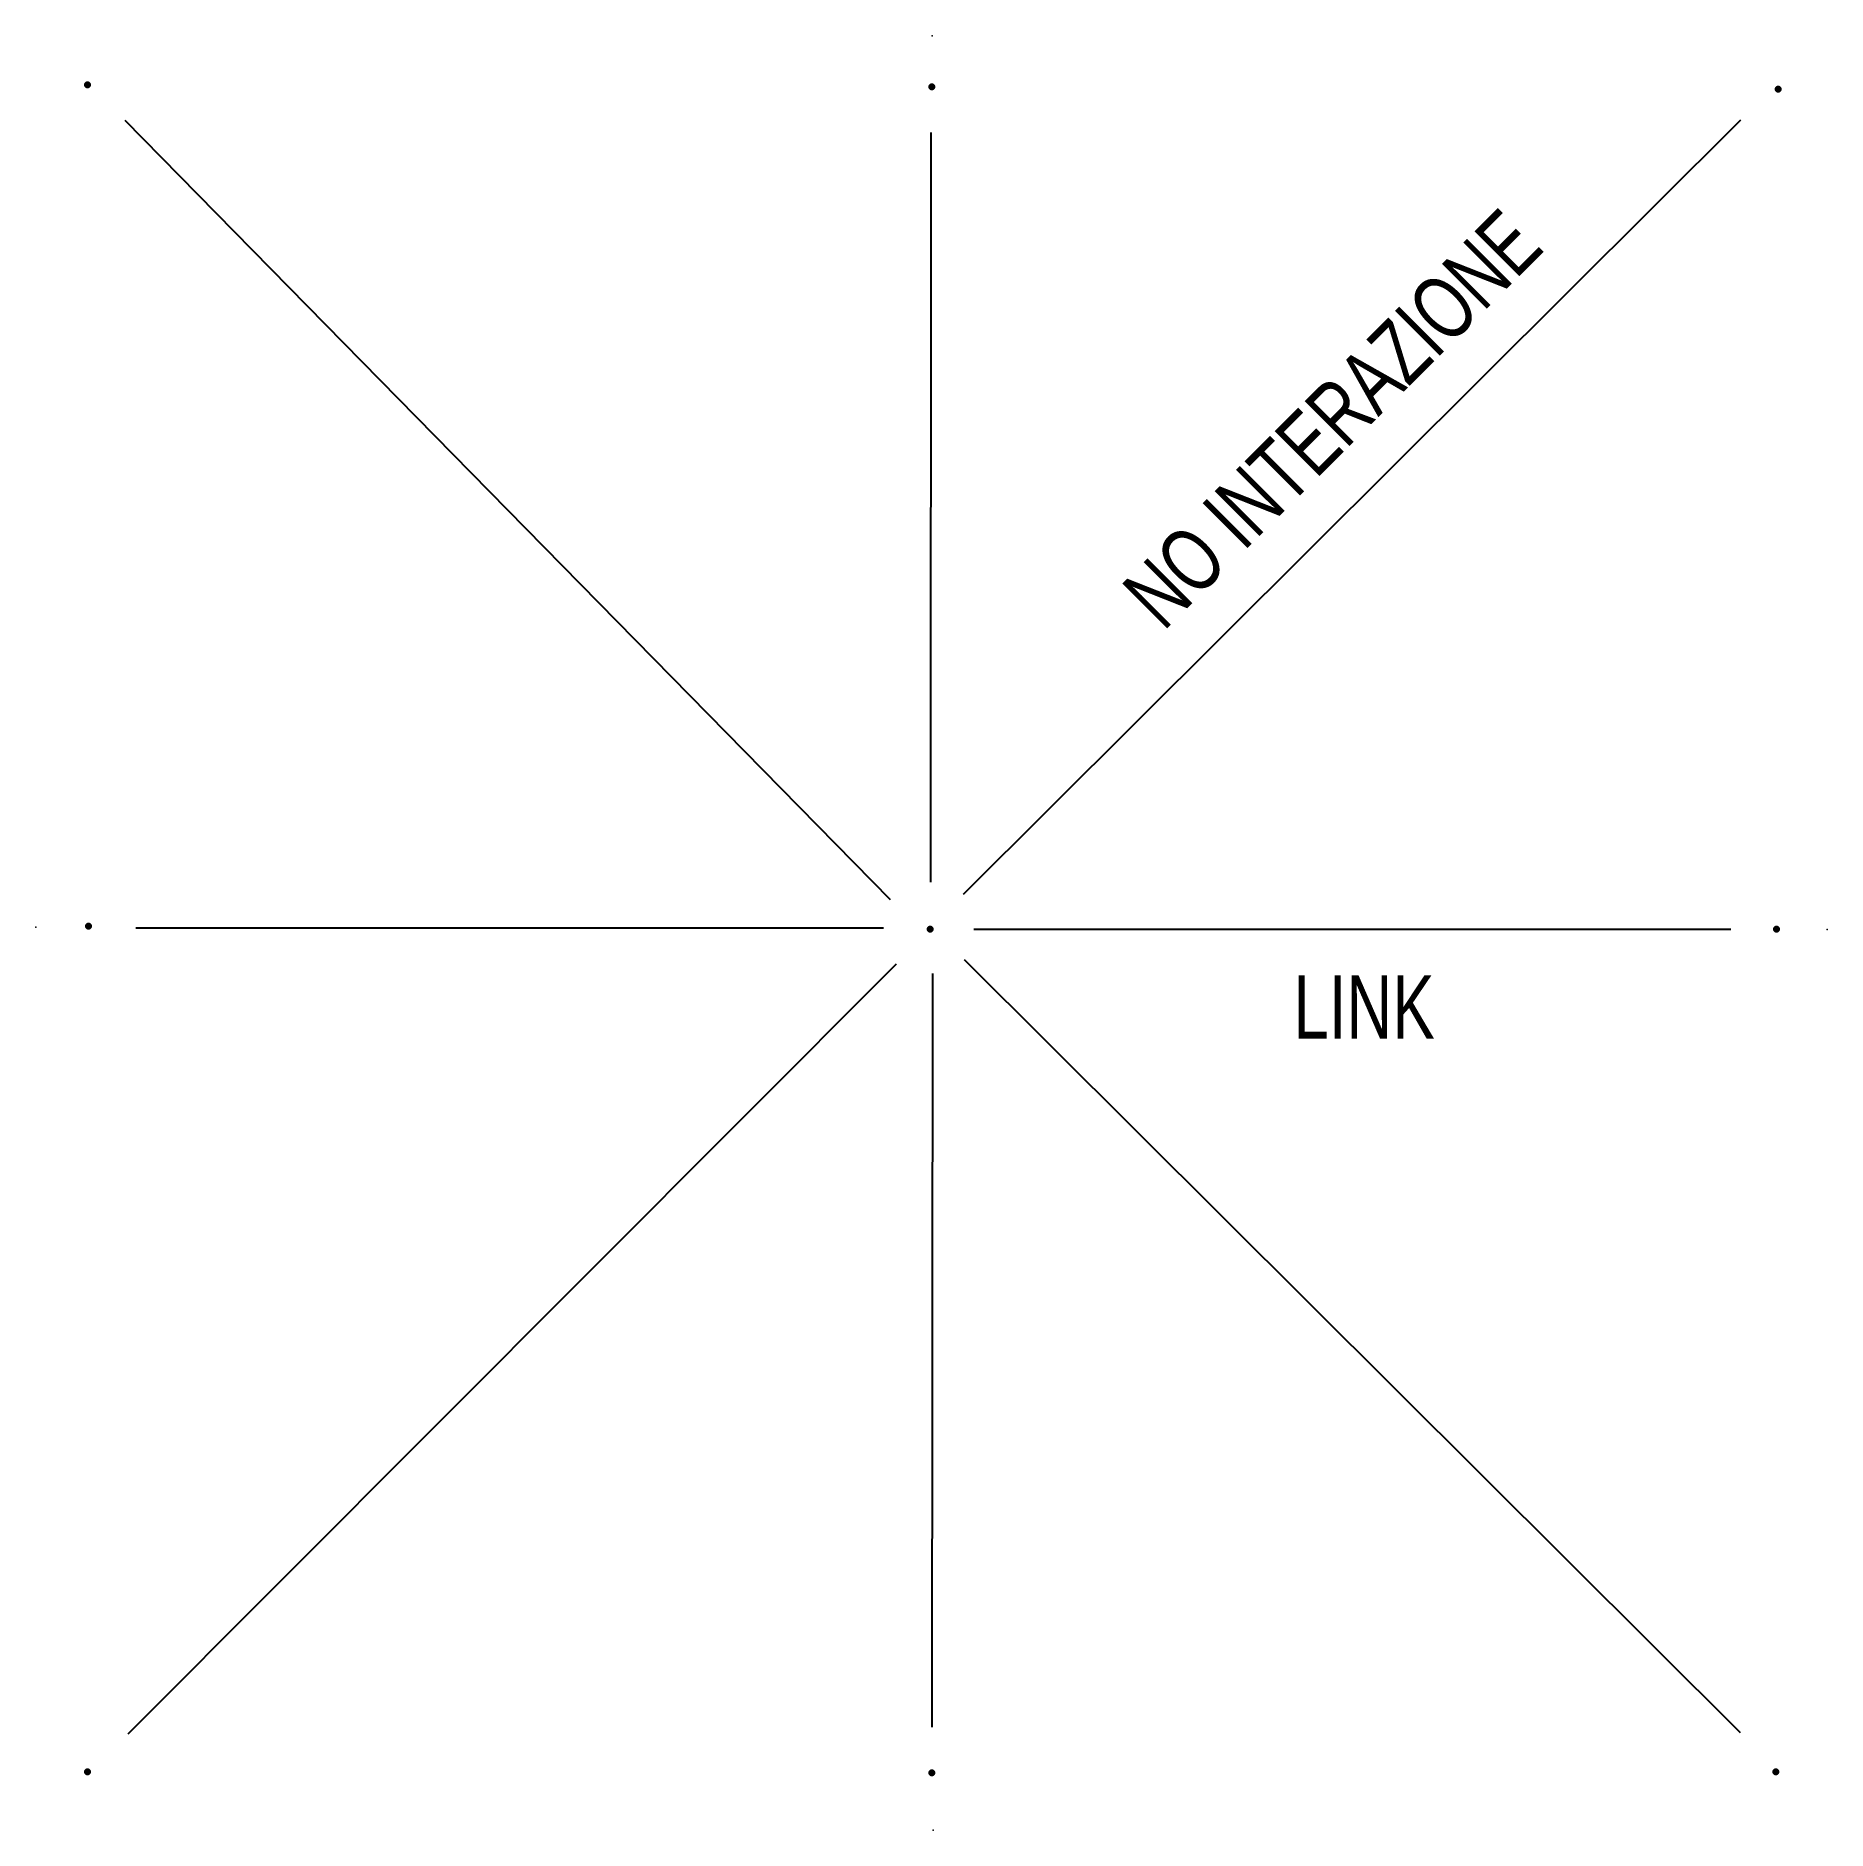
# Model space of a CAD drawing. Extents: x -21.2 to 21.2, y -21.3 to 21.1.
import ezdxf

# ---------------------------------------------------------------- set-up
doc = ezdxf.new("R2010")
doc.units = 0
doc.layers.get('0').update_dxf_attribs({"linetype": 'CONTINUOUS', "lineweight": 0})
doc.styles.get("Standard").update_dxf_attribs({"font": 'txt', "width": 0.75})

msp = doc.modelspace()

# ---------------------------------------------------------------- linework, layer by layer
at = {"color": 1, "lineweight": 25}
for p, q in [((-19.094, 19.145), (-0.982, 0.698)), ((0.749, 0.827), (19.152, 19.152)), ((-0.843, -0.827), (-19.023, -19.055)), ((0.765, -0.723), (19.136, -19.014))]:
    msp.add_line(p, q, dxfattribs=at)
at = {"color": 3, "lineweight": 25}
for p, q in [((-0.021, 18.851), (-0.026, 1.111)), ((-18.834, 0.033), (-1.141, 0.033)), ((0.999, 0), (18.913, 0)), ((0.021, -1.054), (0, -18.887))]:
    msp.add_line(p, q, dxfattribs=at)
at = {"color": 9, "lineweight": 0}
for p in [(0.009, 21.14), (-21.203, 0.043), (21.193, -0.009), (0.034, -21.326)]:
    msp.add_point(p, dxfattribs=at)
at = {"lineweight": 200}
for p in [(-19.983, 19.983), (0, 19.933), (20.034, 19.882), (-19.959, 0.065), (-0.04, 0), (19.996, 0), (-19.983, -19.943), (19.983, -19.943), (0, -19.967)]:
    msp.add_point(p, dxfattribs=at)

# ---------------------------------------------------------------- texts
at = {"color": 1, "lineweight": 25, "insert": (9.486, 12.074), "char_height": 1.5, "width": 100, "attachment_point": 5, "rotation": 45}
msp.add_mtext('NO INTERAZIONE', dxfattribs=at)
at = {"color": 3, "lineweight": 25, "insert": (10.233, -1.842), "char_height": 1.5, "width": 100, "attachment_point": 5}
msp.add_mtext('LINK', dxfattribs=at)

doc.saveas('drawing.dxf')
